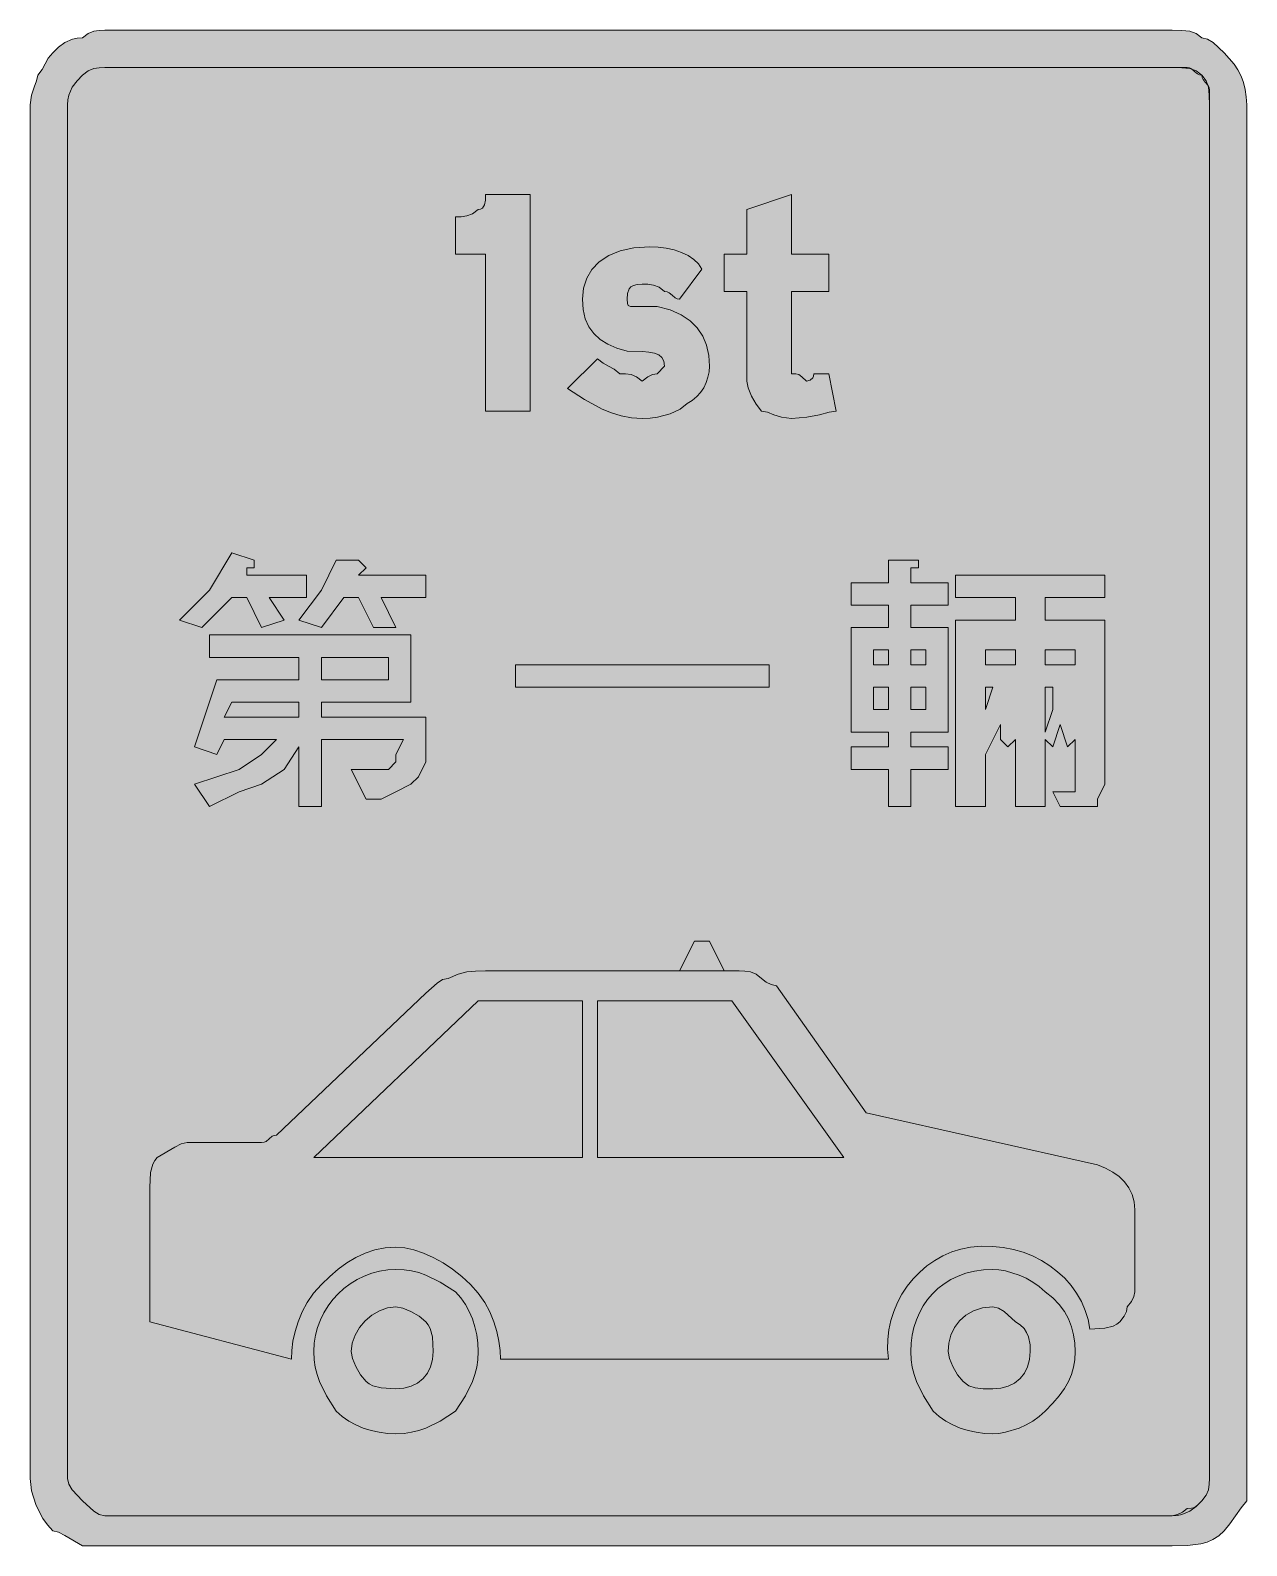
# Model space of a CAD drawing. Header units: metres. Extents: x 184 to 380, y 9 to 252.
import ezdxf

# ---------------------------------------------------------------- set-up
doc = ezdxf.new("R2010")
doc.units = ezdxf.units.M
for name, color, linetype, true_color in [('FILL_BLACK_000000', 7, 'Continuous', 0x000000), ('FILL_CYAN_00FFFF', 7, 'Continuous', 0x00ffff), ('FILL_WHITE_FFFFFF', 7, 'Continuous', 0xffffff)]:
    doc.layers.add(name, color=color, linetype=linetype, true_color=true_color)

msp = doc.modelspace()

# ---------------------------------------------------------------- hatches: boundary and pattern name
at = {"layer": 'FILL_BLACK_000000', "true_color": 0x000000}
h = msp.add_hatch(color=7, dxfattribs=at)
h.dxf.hatch_style = 1
h.paths.add_polyline_path([(370.8, 252.09), (371.83, 251.73), (372.75, 251.04), (373.65, 250.83), (374.55, 250.29), (376.35, 248.64), (377.93, 246.82), (378.54, 245.88), (379.05, 244.89), (379.44, 243.85), (379.72, 242.73), (379.89, 241.54), (379.95, 240.24), (379.95, 19.44), (379.95, 15.84), (379.05, 14.75), (378.15, 13.44), (377.25, 12.13), (376.35, 11.04), (375.45, 10.25), (374.53, 9.65), (373.59, 9.23), (372.6, 8.94), (370.44, 8.68), (367.95, 8.64), (196.35, 8.64), (192.75, 8.64), (189.9, 10.29), (188.87, 10.83), (187.95, 11.04), (187.11, 11.99), (186.37, 13.03), (185.76, 14.12), (185.25, 15.24), (184.57, 17.45), (184.41, 18.49), (184.35, 19.44), (184.35, 240.24), (184.54, 241.83), (184.95, 243.09), (185.36, 244.12), (185.55, 245.04), (186.26, 245.94), (186.75, 246.84), (187.24, 247.74), (187.95, 248.64), (188.87, 249.52), (189.9, 250.29), (191.16, 250.83), (191.9, 250.99), (192.75, 251.04), (193.65, 251.73), (194.55, 252.09), (195.45, 252.22), (196.35, 252.24), (367.95, 252.24), (369.54, 252.22), (370.8, 252.09)])
h.paths.add_polyline_path([(194.55, 246.09), (193.65, 245.73), (192.75, 245.04), (191.87, 244.12), (191.1, 243.09), (190.56, 241.83), (190.4, 241.09), (190.35, 240.24), (190.35, 19.44), (190.56, 18.54), (191.1, 17.64), (192.75, 15.84), (194.55, 14.19), (195.45, 13.65), (196.35, 13.44), (367.95, 13.44), (368.83, 13.63), (369.6, 14.04), (370.35, 14.64), (371.06, 14.66), (371.55, 14.79), (372.04, 15.15), (372.75, 15.84), (373.44, 16.74), (373.8, 17.64), (373.93, 18.54), (373.95, 19.44), (373.95, 240.24), (373.93, 241.83), (373.8, 243.09), (373.44, 244.12), (372.75, 245.04), (371.83, 245.73), (370.8, 246.09), (369.54, 246.22), (367.95, 246.24), (196.35, 246.24), (195.45, 246.22), (194.55, 246.09)], flags=16)
h = msp.add_hatch(color=7, dxfattribs=at)
h.dxf.hatch_style = 1
h.paths.add_polyline_path([(264.75, 191.04), (257.55, 191.04), (257.55, 216.24), (252.75, 216.24), (252.75, 222.24), (253.65, 222.26), (254.55, 222.39), (255.45, 222.75), (256.35, 223.44), (256.75, 223.49), (257.04, 223.65), (257.4, 224.19), (257.53, 224.96), (257.55, 225.84), (264.75, 225.84), (264.75, 191.04)])
h = msp.add_hatch(color=7, dxfattribs=at)
h.dxf.hatch_style = 1
h.paths.add_polyline_path([(312.75, 216.24), (312.75, 210.24), (306.75, 210.24), (306.75, 199.44), (306.75, 197.04), (307.46, 197.02), (307.95, 196.89), (308.44, 196.53), (309.15, 195.84), (309.75, 195.99), (310.16, 196.35), (310.3, 196.64), (310.35, 197.04), (312.75, 197.04), (313.95, 191.04), (312.82, 190.85), (311.25, 190.44), (309.22, 190.03), (306.75, 189.84), (305.16, 190.03), (303.9, 190.44), (302.87, 190.85), (301.95, 191.04), (301.07, 192.13), (300.3, 193.44), (299.76, 194.75), (299.55, 195.84), (299.55, 210.24), (295.95, 210.24), (295.95, 216.24), (299.55, 216.24), (299.55, 223.44), (306.75, 225.84), (306.75, 216.24), (312.75, 216.24)])
h = msp.add_hatch(color=7, dxfattribs=at)
h.dxf.hatch_style = 1
h.paths.add_polyline_path([(293.49, 197.34), (293.32, 196.46), (293.04, 195.6), (292.65, 194.79), (292.14, 194.03), (291.52, 193.35), (290.79, 192.74), (289.95, 192.24), (288.83, 191.36), (287.25, 190.59), (285.23, 190.05), (284.04, 189.89), (282.75, 189.84), (281, 189.95), (279.36, 190.25), (277.79, 190.73), (276.3, 191.34), (273.47, 192.88), (270.75, 194.64), (275.55, 199.44), (276.45, 198.73), (277.35, 198.24), (278.25, 197.75), (279.15, 197.04), (280.05, 197.02), (280.95, 196.89), (281.85, 196.53), (282.75, 195.84), (283.63, 196.53), (284.4, 196.89), (285.15, 197.04), (286.35, 198.24), (286.24, 199.03), (285.92, 199.63), (285.4, 200.05), (284.7, 200.34), (283.83, 200.51), (282.81, 200.6), (280.35, 200.64), (278.66, 201.15), (277.2, 201.78), (275.96, 202.56), (274.95, 203.49), (274.16, 204.59), (273.6, 205.87), (273.26, 207.35), (273.15, 209.04), (273.32, 210.78), (273.82, 212.38), (274.67, 213.81), (275.85, 215.04), (277.37, 216.05), (279.22, 216.8), (281.42, 217.28), (283.95, 217.44), (285.3, 217.38), (286.61, 217.21), (287.87, 216.93), (289.05, 216.54), (290.11, 216.03), (291.04, 215.41), (291.79, 214.68), (292.35, 213.84), (288.75, 209.04), (288.35, 209.09), (288.04, 209.23), (287.55, 209.64), (287.06, 210.05), (286.75, 210.19), (286.35, 210.24), (285.45, 210.93), (284.55, 211.29), (283.65, 211.42), (282.75, 211.44), (281.96, 211.39), (281.36, 211.23), (280.94, 211), (280.65, 210.69), (280.39, 209.92), (280.35, 209.04), (280.37, 208.35), (280.5, 207.99), (280.86, 207.86), (281.55, 207.84), (285.15, 207.84), (287.23, 207.28), (288.99, 206.51), (290.44, 205.54), (291.6, 204.39), (292.47, 203.07), (293.08, 201.6), (293.44, 199.98), (293.55, 198.24), (293.49, 197.34)])
h = msp.add_hatch(color=7, dxfattribs=at)
h.dxf.hatch_style = 1
h.paths.add_polyline_path([(220.35, 165.84), (219.15, 165.84), (219.15, 164.64), (228.75, 164.64), (228.75, 161.04), (222.75, 161.04), (225.15, 157.44), (221.55, 156.24), (219.15, 161.04), (216.75, 161.04), (211.95, 156.24), (208.35, 157.44), (213.15, 162.24), (216.75, 168.24), (220.35, 167.04), (220.35, 165.84)])
h = msp.add_hatch(color=7, dxfattribs=at)
h.dxf.hatch_style = 1
h.paths.add_polyline_path([(247.95, 161.04), (240.75, 161.04), (243.15, 156.24), (239.55, 156.24), (237.15, 161.04), (234.75, 161.04), (231.15, 156.24), (227.55, 157.44), (231.15, 162.24), (233.55, 167.04), (237.15, 167.04), (238.35, 165.84), (237.15, 164.64), (247.95, 164.64), (247.95, 161.04)])
h = msp.add_hatch(color=7, dxfattribs=at)
h.dxf.hatch_style = 1
h.paths.add_polyline_path([(325.95, 167.04), (327.15, 167.04), (327.15, 165.84), (325.95, 165.84), (325.95, 163.44), (331.95, 163.44), (331.95, 159.84), (325.95, 159.84), (325.95, 156.24), (331.95, 156.24), (331.95, 139.44), (325.95, 139.44), (325.95, 137.04), (331.95, 137.04), (331.95, 133.44), (325.95, 133.44), (325.95, 127.44), (322.35, 127.44), (322.35, 133.44), (316.35, 133.44), (316.35, 137.04), (322.35, 137.04), (322.35, 139.44), (316.35, 139.44), (316.35, 156.24), (322.35, 156.24), (322.35, 159.84), (316.35, 159.84), (316.35, 163.44), (322.35, 163.44), (322.35, 167.04), (324.75, 167.04), (325.95, 167.04)])
h.paths.add_polyline_path([(328.35, 150.24), (328.35, 152.64), (325.95, 152.64), (325.95, 150.24), (328.35, 150.24)], flags=16)
h.paths.add_polyline_path([(325.95, 143.04), (328.35, 143.04), (328.35, 146.64), (325.95, 146.64), (325.95, 143.04)], flags=16)
h.paths.add_polyline_path([(319.95, 152.64), (319.95, 150.24), (322.35, 150.24), (322.35, 152.64), (319.95, 152.64)], flags=16)
h.paths.add_polyline_path([(322.35, 146.64), (319.95, 146.64), (319.95, 143.04), (322.35, 143.04), (322.35, 146.64)], flags=16)
h = msp.add_hatch(color=7, dxfattribs=at)
h.dxf.hatch_style = 1
h.paths.add_polyline_path([(333.15, 161.04), (333.15, 164.64), (357.15, 164.64), (357.15, 161.04), (347.55, 161.04), (347.55, 157.44), (357.15, 157.44), (357.15, 131.04), (355.95, 128.64), (355.95, 127.44), (354.75, 127.44), (352.35, 127.44), (349.95, 127.44), (348.75, 129.84), (351.15, 129.84), (352.35, 129.84), (352.35, 131.04), (352.35, 132.24), (352.35, 138.24), (351.15, 137.04), (349.95, 140.64), (348.75, 137.04), (347.55, 138.24), (347.55, 127.44), (342.75, 127.44), (342.75, 138.24), (341.55, 137.04), (340.35, 138.24), (340.35, 140.64), (337.95, 135.84), (337.95, 127.44), (333.15, 127.44), (333.15, 157.44), (342.75, 157.44), (342.75, 161.04), (333.15, 161.04)])
h.paths.add_polyline_path([(339.15, 146.64), (337.95, 146.64), (337.95, 143.04), (339.15, 146.64)], flags=16)
h.paths.add_polyline_path([(347.55, 139.44), (348.75, 143.04), (348.75, 146.64), (347.55, 146.64), (347.55, 139.44)], flags=16)
h.paths.add_polyline_path([(347.55, 152.64), (347.55, 150.24), (352.35, 150.24), (352.35, 152.64), (347.55, 152.64)], flags=16)
h.paths.add_polyline_path([(342.75, 152.64), (337.95, 152.64), (337.95, 150.24), (342.75, 150.24), (342.75, 152.64)], flags=16)
h = msp.add_hatch(color=7, dxfattribs=at)
h.dxf.hatch_style = 1
h.paths.add_polyline_path([(231.15, 144.24), (231.15, 141.84), (247.95, 141.84), (247.95, 134.64), (246.75, 132.24), (245.55, 131.04), (243.15, 129.84), (240.75, 128.64), (238.35, 128.64), (235.95, 133.44), (239.55, 133.44), (241.95, 133.44), (243.15, 134.64), (243.15, 135.84), (244.35, 138.24), (231.15, 138.24), (231.15, 127.44), (227.55, 127.44), (227.55, 137.04), (225.15, 133.44), (221.55, 131.04), (217.95, 129.84), (213.15, 127.44), (210.75, 131.04), (214.35, 132.24), (217.95, 133.44), (221.55, 135.84), (223.95, 138.24), (215.55, 138.24), (214.35, 135.84), (210.75, 137.04), (214.35, 147.84), (227.55, 147.84), (227.55, 151.44), (213.15, 151.44), (213.15, 155.04), (245.55, 155.04), (245.55, 144.24), (231.15, 144.24)])
h.paths.add_polyline_path([(216.75, 144.24), (215.55, 141.84), (227.55, 141.84), (227.55, 144.24), (216.75, 144.24)], flags=16)
h.paths.add_polyline_path([(241.95, 151.44), (231.15, 151.44), (231.15, 147.84), (241.95, 147.84), (241.95, 151.44)], flags=16)
h = msp.add_hatch(color=7, dxfattribs=at)
h.dxf.hatch_style = 1
h.paths.add_polyline_path([(303.15, 150.24), (303.15, 146.64), (262.35, 146.64), (262.35, 150.24), (303.15, 150.24)])
h = msp.add_hatch(color=7, dxfattribs=at)
h.dxf.hatch_style = 1
h.paths.add_polyline_path([(295.95, 101.04), (288.75, 101.04), (291.15, 105.84), (293.55, 105.84), (295.95, 101.04)])
h = msp.add_hatch(color=7, dxfattribs=at)
h.dxf.hatch_style = 1
h.paths.add_polyline_path([(230.22, 42.47), (230.55, 43.73), (231, 44.94), (231.56, 46.09), (232.23, 47.18), (232.99, 48.2), (233.85, 49.14), (234.79, 50), (235.81, 50.76), (236.9, 51.43), (238.05, 51.99), (239.26, 52.44), (240.52, 52.77), (241.82, 52.97), (243.15, 53.04), (244.45, 52.98), (245.66, 52.81), (246.82, 52.53), (247.95, 52.14), (250.24, 51.01), (252.75, 49.44), (253.59, 48.49), (254.33, 47.43), (254.94, 46.3), (255.45, 45.09), (255.84, 43.83), (256.13, 42.52), (256.29, 41.19), (256.35, 39.84), (256.29, 38.54), (256.13, 37.33), (255.84, 36.17), (255.45, 35.04), (254.33, 32.75), (252.75, 30.24), (250.24, 28.67), (247.95, 27.54), (246.82, 27.15), (245.66, 26.87), (244.45, 26.7), (243.15, 26.64), (241.8, 26.7), (240.47, 26.87), (239.16, 27.15), (237.9, 27.54), (236.69, 28.05), (235.56, 28.67), (234.5, 29.4), (233.55, 30.24), (231.97, 32.75), (230.85, 35.04), (230.46, 36.17), (230.17, 37.33), (230.01, 38.54), (229.95, 39.84), (230.02, 41.17), (230.22, 42.47)])
h.paths.add_polyline_path([(236.7, 37.44), (237.47, 36.13), (238.35, 35.04), (238.85, 34.64), (239.44, 34.35), (240.75, 33.99), (243.15, 33.84), (244.44, 33.95), (245.61, 34.27), (246.63, 34.79), (247.5, 35.49), (248.2, 36.36), (248.72, 37.38), (249.04, 38.55), (249.15, 39.84), (249, 42.24), (248.64, 43.55), (248.35, 44.14), (247.95, 44.64), (246.86, 45.52), (245.55, 46.29), (244.24, 46.83), (243.15, 47.04), (241.81, 46.88), (240.51, 46.42), (239.29, 45.71), (238.2, 44.79), (237.28, 43.7), (236.57, 42.48), (236.11, 41.18), (235.95, 39.84), (236.16, 38.75), (236.7, 37.44)], flags=16)
h = msp.add_hatch(color=7, dxfattribs=at)
h.dxf.hatch_style = 1
h.paths.add_polyline_path([(326.17, 42.47), (326.45, 43.73), (326.83, 44.94), (327.32, 46.09), (327.91, 47.18), (328.61, 48.2), (329.4, 49.14), (330.29, 50), (331.28, 50.76), (332.37, 51.43), (333.54, 51.99), (334.81, 52.44), (336.17, 52.77), (337.62, 52.97), (339.15, 53.04), (340.1, 52.98), (341.14, 52.81), (343.35, 52.14), (344.47, 51.63), (345.56, 51.01), (346.6, 50.28), (347.55, 49.44), (348.79, 48.49), (349.82, 47.43), (350.65, 46.3), (351.3, 45.09), (351.78, 43.83), (352.11, 42.52), (352.29, 41.19), (352.35, 39.84), (352.29, 38.54), (352.11, 37.33), (351.78, 36.17), (351.3, 35.04), (350.65, 33.91), (349.82, 32.75), (348.79, 31.54), (347.55, 30.24), (346.6, 29.4), (345.56, 28.67), (344.47, 28.05), (343.35, 27.54), (341.14, 26.87), (340.1, 26.7), (339.15, 26.64), (337.8, 26.7), (336.47, 26.87), (335.16, 27.15), (333.9, 27.54), (332.69, 28.05), (331.56, 28.67), (330.5, 29.4), (329.55, 30.24), (327.97, 32.75), (326.85, 35.04), (326.46, 36.17), (326.17, 37.33), (326.01, 38.54), (325.95, 39.84), (326.01, 41.17), (326.17, 42.47)])
h.paths.add_polyline_path([(332.7, 37.44), (333.47, 36.13), (334.35, 35.04), (335.27, 34.35), (336.3, 33.99), (337.56, 33.86), (339.15, 33.84), (340.44, 33.95), (341.61, 34.27), (342.63, 34.79), (343.5, 35.49), (344.2, 36.36), (344.72, 37.38), (345.04, 38.55), (345.15, 39.84), (345.11, 40.93), (344.85, 42.24), (344.56, 42.91), (344.14, 43.55), (343.54, 44.14), (342.75, 44.64), (340.95, 46.29), (340.05, 46.83), (339.15, 47.04), (337.46, 46.88), (336, 46.42), (334.76, 45.71), (333.75, 44.79), (332.96, 43.7), (332.4, 42.48), (332.06, 41.18), (331.95, 39.84), (332.16, 38.75), (332.7, 37.44)], flags=16)
at = {"layer": 'FILL_CYAN_00FFFF', "true_color": 0x00ffff}
h = msp.add_hatch(color=7, dxfattribs=at)
h.dxf.hatch_style = 1
h.paths.add_polyline_path([(259.38, 43.07), (258.9, 44.64), (258.25, 46.21), (257.42, 47.75), (256.39, 49.24), (255.15, 50.64), (253.75, 51.93), (252.26, 53.1), (250.72, 54.12), (249.15, 54.99), (247.58, 55.69), (246.04, 56.21), (244.55, 56.53), (243.15, 56.64), (241.4, 56.53), (239.76, 56.21), (238.19, 55.69), (236.7, 54.99), (235.26, 54.12), (233.87, 53.1), (232.5, 51.93), (231.15, 50.64), (229.91, 49.24), (228.88, 47.75), (228.05, 46.21), (227.4, 44.64), (226.92, 43.07), (226.59, 41.53), (226.41, 40.04), (226.35, 38.64), (203.55, 44.64), (203.55, 66.24), (203.7, 68.64), (204.06, 69.95), (204.35, 70.54), (204.75, 71.04), (207.6, 72.69), (208.63, 73.23), (209.55, 73.44), (219.15, 73.44), (221.55, 73.44), (221.95, 73.49), (222.26, 73.63), (222.75, 74.04), (223.24, 74.45), (223.55, 74.59), (223.95, 74.64), (247.95, 97.44), (249.75, 99.09), (250.65, 99.63), (251.55, 99.84), (253.16, 100.53), (254.55, 100.89), (255.94, 101.02), (257.55, 101.04), (298.35, 101.04), (299.25, 101.02), (300.15, 100.89), (301.05, 100.53), (301.95, 99.84), (302.7, 99.24), (303.47, 98.83), (304.35, 98.64), (318.75, 78.24), (355.95, 69.84), (357.24, 69.33), (358.41, 68.71), (359.43, 67.98), (360.3, 67.14), (361, 66.18), (361.52, 65.11), (361.84, 63.93), (361.95, 62.64), (361.95, 49.44), (361.8, 48.69), (361.44, 47.92), (360.75, 47.04), (360.6, 46.29), (360.24, 45.52), (359.55, 44.64), (359.05, 44.24), (358.46, 43.95), (357.15, 43.59), (354.75, 43.44), (354.44, 44.99), (353.97, 46.47), (353.36, 47.88), (352.59, 49.21), (351.7, 50.47), (350.68, 51.62), (349.54, 52.68), (348.3, 53.64), (346.96, 54.48), (345.53, 55.21), (344.02, 55.8), (342.43, 56.27), (340.78, 56.59), (339.08, 56.76), (337.33, 56.78), (335.55, 56.64), (334, 56.33), (332.52, 55.87), (331.11, 55.25), (329.78, 54.5), (328.52, 53.63), (327.37, 52.63), (326.31, 51.53), (325.35, 50.34), (324.51, 49.06), (323.78, 47.71), (323.19, 46.3), (322.73, 44.83), (322.4, 43.32), (322.23, 41.78), (322.21, 40.21), (322.35, 38.64), (259.95, 38.64), (259.89, 40.04), (259.71, 41.53), (259.38, 43.07)])
h.paths.add_polyline_path([(256.35, 96.24), (229.95, 71.04), (273.15, 71.04), (273.15, 96.24), (256.35, 96.24)], flags=16)
h.paths.add_polyline_path([(275.55, 96.24), (275.55, 71.04), (315.15, 71.04), (297.15, 96.24), (275.55, 96.24)], flags=16)
at = {"layer": 'FILL_WHITE_FFFFFF', "true_color": 0xffffff}
h = msp.add_hatch(color=7, dxfattribs=at)
h.dxf.hatch_style = 1
h.paths.add_polyline_path([(367.95, 246.24), (370.35, 246.24), (370.75, 246.19), (371.06, 246.05), (371.55, 245.64), (372.04, 245.23), (372.35, 245.09), (372.75, 245.04), (372.8, 244.64), (372.94, 244.33), (373.35, 243.84), (373.76, 243.35), (373.9, 243.04), (373.95, 242.64), (373.95, 240.24), (373.95, 19.44), (373.93, 18.54), (373.8, 17.64), (373.44, 16.74), (372.75, 15.84), (371.83, 14.96), (370.8, 14.19), (369.54, 13.65), (368.8, 13.49), (367.95, 13.44), (196.35, 13.44), (195.45, 13.65), (194.55, 14.19), (192.75, 15.84), (191.1, 17.64), (190.56, 18.54), (190.35, 19.44), (190.35, 240.24), (190.4, 241.09), (190.56, 241.83), (191.1, 243.09), (191.87, 244.12), (192.75, 245.04), (193.65, 245.73), (194.55, 246.09), (195.45, 246.22), (196.35, 246.24), (367.95, 246.24)])

# ---------------------------------------------------------------- linework, layer by layer
at = {"layer": 'FILL_BLACK_000000', "lineweight": 0, "true_color": 0x000000}
for points in [[(370.8, 252.09), (371.83, 251.73), (372.75, 251.04), (373.65, 250.83), (374.55, 250.29), (376.35, 248.64), (377.93, 246.82), (378.54, 245.88), (379.05, 244.89), (379.44, 243.85), (379.72, 242.73), (379.89, 241.54), (379.95, 240.24), (379.95, 19.44), (379.95, 15.84), (379.05, 14.75), (378.15, 13.44), (377.25, 12.13), (376.35, 11.04), (375.45, 10.25), (374.53, 9.65), (373.59, 9.23), (372.6, 8.94), (370.44, 8.68), (367.95, 8.64), (196.35, 8.64), (192.75, 8.64), (189.9, 10.29), (188.87, 10.83), (187.95, 11.04), (187.11, 11.99), (186.37, 13.03), (185.76, 14.12), (185.25, 15.24), (184.57, 17.45), (184.41, 18.49), (184.35, 19.44), (184.35, 240.24), (184.54, 241.83), (184.95, 243.09), (185.36, 244.12), (185.55, 245.04), (186.26, 245.94), (186.75, 246.84), (187.24, 247.74), (187.95, 248.64), (188.87, 249.52), (189.9, 250.29), (191.16, 250.83), (191.9, 250.99), (192.75, 251.04), (193.65, 251.73), (194.55, 252.09), (195.45, 252.22), (196.35, 252.24), (367.95, 252.24), (369.54, 252.22)], [(194.55, 246.09), (193.65, 245.73), (192.75, 245.04), (191.87, 244.12), (191.1, 243.09), (190.56, 241.83), (190.4, 241.09), (190.35, 240.24), (190.35, 19.44), (190.56, 18.54), (191.1, 17.64), (192.75, 15.84), (194.55, 14.19), (195.45, 13.65), (196.35, 13.44), (367.95, 13.44), (368.83, 13.63), (369.6, 14.04), (370.35, 14.64), (371.06, 14.66), (371.55, 14.79), (372.04, 15.15), (372.75, 15.84), (373.44, 16.74), (373.8, 17.64), (373.93, 18.54), (373.95, 19.44), (373.95, 240.24), (373.93, 241.83), (373.8, 243.09), (373.44, 244.12), (372.75, 245.04), (371.83, 245.73), (370.8, 246.09), (369.54, 246.22), (367.95, 246.24), (196.35, 246.24), (195.45, 246.22)], [(264.75, 191.04), (257.55, 191.04), (257.55, 216.24), (252.75, 216.24), (252.75, 222.24), (253.65, 222.26), (254.55, 222.39), (255.45, 222.75), (256.35, 223.44), (256.75, 223.49), (257.04, 223.65), (257.4, 224.19), (257.53, 224.96), (257.55, 225.84), (264.75, 225.84)], [(312.75, 216.24), (312.75, 210.24), (306.75, 210.24), (306.75, 199.44), (306.75, 197.04), (307.46, 197.02), (307.95, 196.89), (308.44, 196.53), (309.15, 195.84), (309.75, 195.99), (310.16, 196.35), (310.3, 196.64), (310.35, 197.04), (312.75, 197.04), (313.95, 191.04), (312.82, 190.85), (311.25, 190.44), (309.22, 190.03), (306.75, 189.84), (305.16, 190.03), (303.9, 190.44), (302.87, 190.85), (301.95, 191.04), (301.07, 192.13), (300.3, 193.44), (299.76, 194.75), (299.55, 195.84), (299.55, 210.24), (295.95, 210.24), (295.95, 216.24), (299.55, 216.24), (299.55, 223.44), (306.75, 225.84), (306.75, 216.24)], [(293.49, 197.34), (293.32, 196.46), (293.04, 195.6), (292.65, 194.79), (292.14, 194.03), (291.52, 193.35), (290.79, 192.74), (289.95, 192.24), (288.83, 191.36), (287.25, 190.59), (285.23, 190.05), (284.04, 189.89), (282.75, 189.84), (281, 189.95), (279.36, 190.25), (277.79, 190.73), (276.3, 191.34), (273.47, 192.88), (270.75, 194.64), (275.55, 199.44), (276.45, 198.73), (277.35, 198.24), (278.25, 197.75), (279.15, 197.04), (280.05, 197.02), (280.95, 196.89), (281.85, 196.53), (282.75, 195.84), (283.63, 196.53), (284.4, 196.89), (285.15, 197.04), (286.35, 198.24), (286.24, 199.03), (285.92, 199.63), (285.4, 200.05), (284.7, 200.34), (283.83, 200.51), (282.81, 200.6), (280.35, 200.64), (278.66, 201.15), (277.2, 201.78), (275.96, 202.56), (274.95, 203.49), (274.16, 204.59), (273.6, 205.87), (273.26, 207.35), (273.15, 209.04), (273.32, 210.78), (273.82, 212.38), (274.67, 213.81), (275.85, 215.04), (277.37, 216.05), (279.22, 216.8), (281.42, 217.28), (283.95, 217.44), (285.3, 217.38), (286.61, 217.21), (287.87, 216.93), (289.05, 216.54), (290.11, 216.03), (291.04, 215.41), (291.79, 214.68), (292.35, 213.84), (288.75, 209.04), (288.35, 209.09), (288.04, 209.23), (287.55, 209.64), (287.06, 210.05), (286.75, 210.19), (286.35, 210.24), (285.45, 210.93), (284.55, 211.29), (283.65, 211.42), (282.75, 211.44), (281.96, 211.39), (281.36, 211.23), (280.94, 211), (280.65, 210.69), (280.39, 209.92), (280.35, 209.04), (280.37, 208.35), (280.5, 207.99), (280.86, 207.86), (281.55, 207.84), (285.15, 207.84), (287.23, 207.28), (288.99, 206.51), (290.44, 205.54), (291.6, 204.39), (292.47, 203.07), (293.08, 201.6), (293.44, 199.98), (293.55, 198.24)], [(220.35, 165.84), (219.15, 165.84), (219.15, 164.64), (228.75, 164.64), (228.75, 161.04), (222.75, 161.04), (225.15, 157.44), (221.55, 156.24), (219.15, 161.04), (216.75, 161.04), (211.95, 156.24), (208.35, 157.44), (213.15, 162.24), (216.75, 168.24), (220.35, 167.04)], [(247.95, 161.04), (240.75, 161.04), (243.15, 156.24), (239.55, 156.24), (237.15, 161.04), (234.75, 161.04), (231.15, 156.24), (227.55, 157.44), (231.15, 162.24), (233.55, 167.04), (237.15, 167.04), (238.35, 165.84), (237.15, 164.64), (247.95, 164.64)], [(325.95, 167.04), (327.15, 167.04), (327.15, 165.84), (325.95, 165.84), (325.95, 163.44), (331.95, 163.44), (331.95, 159.84), (325.95, 159.84), (325.95, 156.24), (331.95, 156.24), (331.95, 139.44), (325.95, 139.44), (325.95, 137.04), (331.95, 137.04), (331.95, 133.44), (325.95, 133.44), (325.95, 127.44), (322.35, 127.44), (322.35, 133.44), (316.35, 133.44), (316.35, 137.04), (322.35, 137.04), (322.35, 139.44), (316.35, 139.44), (316.35, 156.24), (322.35, 156.24), (322.35, 159.84), (316.35, 159.84), (316.35, 163.44), (322.35, 163.44), (322.35, 167.04), (324.75, 167.04)], [(333.15, 161.04), (333.15, 164.64), (357.15, 164.64), (357.15, 161.04), (347.55, 161.04), (347.55, 157.44), (357.15, 157.44), (357.15, 131.04), (355.95, 128.64), (355.95, 127.44), (354.75, 127.44), (352.35, 127.44), (349.95, 127.44), (348.75, 129.84), (351.15, 129.84), (352.35, 129.84), (352.35, 131.04), (352.35, 132.24), (352.35, 138.24), (351.15, 137.04), (349.95, 140.64), (348.75, 137.04), (347.55, 138.24), (347.55, 127.44), (342.75, 127.44), (342.75, 138.24), (341.55, 137.04), (340.35, 138.24), (340.35, 140.64), (337.95, 135.84), (337.95, 127.44), (333.15, 127.44), (333.15, 157.44), (342.75, 157.44), (342.75, 161.04)], [(231.15, 144.24), (231.15, 141.84), (247.95, 141.84), (247.95, 134.64), (246.75, 132.24), (245.55, 131.04), (243.15, 129.84), (240.75, 128.64), (238.35, 128.64), (235.95, 133.44), (239.55, 133.44), (241.95, 133.44), (243.15, 134.64), (243.15, 135.84), (244.35, 138.24), (231.15, 138.24), (231.15, 127.44), (227.55, 127.44), (227.55, 137.04), (225.15, 133.44), (221.55, 131.04), (217.95, 129.84), (213.15, 127.44), (210.75, 131.04), (214.35, 132.24), (217.95, 133.44), (221.55, 135.84), (223.95, 138.24), (215.55, 138.24), (214.35, 135.84), (210.75, 137.04), (214.35, 147.84), (227.55, 147.84), (227.55, 151.44), (213.15, 151.44), (213.15, 155.04), (245.55, 155.04), (245.55, 144.24)], [(241.95, 151.44), (231.15, 151.44), (231.15, 147.84), (241.95, 147.84)], [(319.95, 152.64), (319.95, 150.24), (322.35, 150.24), (322.35, 152.64)], [(328.35, 150.24), (328.35, 152.64), (325.95, 152.64), (325.95, 150.24)], [(342.75, 152.64), (337.95, 152.64), (337.95, 150.24), (342.75, 150.24)], [(347.55, 152.64), (347.55, 150.24), (352.35, 150.24), (352.35, 152.64)], [(303.15, 150.24), (303.15, 146.64), (262.35, 146.64), (262.35, 150.24)], [(322.35, 146.64), (319.95, 146.64), (319.95, 143.04), (322.35, 143.04)], [(325.95, 143.04), (328.35, 143.04), (328.35, 146.64), (325.95, 146.64)], [(339.15, 146.64), (337.95, 146.64), (337.95, 143.04)], [(347.55, 139.44), (348.75, 143.04), (348.75, 146.64), (347.55, 146.64)], [(216.75, 144.24), (215.55, 141.84), (227.55, 141.84), (227.55, 144.24)], [(295.95, 101.04), (288.75, 101.04), (291.15, 105.84), (293.55, 105.84)], [(230.22, 42.47), (230.55, 43.73), (231, 44.94), (231.56, 46.09), (232.23, 47.18), (232.99, 48.2), (233.85, 49.14), (234.79, 50), (235.81, 50.76), (236.9, 51.43), (238.05, 51.99), (239.26, 52.44), (240.52, 52.77), (241.82, 52.97), (243.15, 53.04), (244.45, 52.98), (245.66, 52.81), (246.82, 52.53), (247.95, 52.14), (250.24, 51.01), (252.75, 49.44), (253.59, 48.49), (254.33, 47.43), (254.94, 46.3), (255.45, 45.09), (255.84, 43.83), (256.13, 42.52), (256.29, 41.19), (256.35, 39.84), (256.29, 38.54), (256.13, 37.33), (255.84, 36.17), (255.45, 35.04), (254.33, 32.75), (252.75, 30.24), (250.24, 28.67), (247.95, 27.54), (246.82, 27.15), (245.66, 26.87), (244.45, 26.7), (243.15, 26.64), (241.8, 26.7), (240.47, 26.87), (239.16, 27.15), (237.9, 27.54), (236.69, 28.05), (235.56, 28.67), (234.5, 29.4), (233.55, 30.24), (231.97, 32.75), (230.85, 35.04), (230.46, 36.17), (230.17, 37.33), (230.01, 38.54), (229.95, 39.84), (230.02, 41.17)], [(326.17, 42.47), (326.45, 43.73), (326.83, 44.94), (327.32, 46.09), (327.91, 47.18), (328.61, 48.2), (329.4, 49.14), (330.29, 50), (331.28, 50.76), (332.37, 51.43), (333.54, 51.99), (334.81, 52.44), (336.17, 52.77), (337.62, 52.97), (339.15, 53.04), (340.1, 52.98), (341.14, 52.81), (343.35, 52.14), (344.47, 51.63), (345.56, 51.01), (346.6, 50.28), (347.55, 49.44), (348.79, 48.49), (349.82, 47.43), (350.65, 46.3), (351.3, 45.09), (351.78, 43.83), (352.11, 42.52), (352.29, 41.19), (352.35, 39.84), (352.29, 38.54), (352.11, 37.33), (351.78, 36.17), (351.3, 35.04), (350.65, 33.91), (349.82, 32.75), (348.79, 31.54), (347.55, 30.24), (346.6, 29.4), (345.56, 28.67), (344.47, 28.05), (343.35, 27.54), (341.14, 26.87), (340.1, 26.7), (339.15, 26.64), (337.8, 26.7), (336.47, 26.87), (335.16, 27.15), (333.9, 27.54), (332.69, 28.05), (331.56, 28.67), (330.5, 29.4), (329.55, 30.24), (327.97, 32.75), (326.85, 35.04), (326.46, 36.17), (326.17, 37.33), (326.01, 38.54), (325.95, 39.84), (326.01, 41.17)], [(236.7, 37.44), (237.47, 36.13), (238.35, 35.04), (238.85, 34.64), (239.44, 34.35), (240.75, 33.99), (243.15, 33.84), (244.44, 33.95), (245.61, 34.27), (246.63, 34.79), (247.5, 35.49), (248.2, 36.36), (248.72, 37.38), (249.04, 38.55), (249.15, 39.84), (249, 42.24), (248.64, 43.55), (248.35, 44.14), (247.95, 44.64), (246.86, 45.52), (245.55, 46.29), (244.24, 46.83), (243.15, 47.04), (241.81, 46.88), (240.51, 46.42), (239.29, 45.71), (238.2, 44.79), (237.28, 43.7), (236.57, 42.48), (236.11, 41.18), (235.95, 39.84), (236.16, 38.75)], [(332.7, 37.44), (333.47, 36.13), (334.35, 35.04), (335.27, 34.35), (336.3, 33.99), (337.56, 33.86), (339.15, 33.84), (340.44, 33.95), (341.61, 34.27), (342.63, 34.79), (343.5, 35.49), (344.2, 36.36), (344.72, 37.38), (345.04, 38.55), (345.15, 39.84), (345.11, 40.93), (344.85, 42.24), (344.56, 42.91), (344.14, 43.55), (343.54, 44.14), (342.75, 44.64), (340.95, 46.29), (340.05, 46.83), (339.15, 47.04), (337.46, 46.88), (336, 46.42), (334.76, 45.71), (333.75, 44.79), (332.96, 43.7), (332.4, 42.48), (332.06, 41.18), (331.95, 39.84), (332.16, 38.75)]]:
    msp.add_lwpolyline(points, close=True, dxfattribs=at)
at = {"layer": 'FILL_CYAN_00FFFF', "lineweight": 0, "true_color": 0x00ffff}
for points in [[(259.38, 43.07), (258.9, 44.64), (258.25, 46.21), (257.42, 47.75), (256.39, 49.24), (255.15, 50.64), (253.75, 51.93), (252.26, 53.1), (250.72, 54.12), (249.15, 54.99), (247.58, 55.69), (246.04, 56.21), (244.55, 56.53), (243.15, 56.64), (241.4, 56.53), (239.76, 56.21), (238.19, 55.69), (236.7, 54.99), (235.26, 54.12), (233.87, 53.1), (232.5, 51.93), (231.15, 50.64), (229.91, 49.24), (228.88, 47.75), (228.05, 46.21), (227.4, 44.64), (226.92, 43.07), (226.59, 41.53), (226.41, 40.04), (226.35, 38.64), (203.55, 44.64), (203.55, 66.24), (203.7, 68.64), (204.06, 69.95), (204.35, 70.54), (204.75, 71.04), (207.6, 72.69), (208.63, 73.23), (209.55, 73.44), (219.15, 73.44), (221.55, 73.44), (221.95, 73.49), (222.26, 73.63), (222.75, 74.04), (223.24, 74.45), (223.55, 74.59), (223.95, 74.64), (247.95, 97.44), (249.75, 99.09), (250.65, 99.63), (251.55, 99.84), (253.16, 100.53), (254.55, 100.89), (255.94, 101.02), (257.55, 101.04), (298.35, 101.04), (299.25, 101.02), (300.15, 100.89), (301.05, 100.53), (301.95, 99.84), (302.7, 99.24), (303.47, 98.83), (304.35, 98.64), (318.75, 78.24), (355.95, 69.84), (357.24, 69.33), (358.41, 68.71), (359.43, 67.98), (360.3, 67.14), (361, 66.18), (361.52, 65.11), (361.84, 63.93), (361.95, 62.64), (361.95, 49.44), (361.8, 48.69), (361.44, 47.92), (360.75, 47.04), (360.6, 46.29), (360.24, 45.52), (359.55, 44.64), (359.05, 44.24), (358.46, 43.95), (357.15, 43.59), (354.75, 43.44), (354.44, 44.99), (353.97, 46.47), (353.36, 47.88), (352.59, 49.21), (351.7, 50.47), (350.68, 51.62), (349.54, 52.68), (348.3, 53.64), (346.96, 54.48), (345.53, 55.21), (344.02, 55.8), (342.43, 56.27), (340.78, 56.59), (339.08, 56.76), (337.33, 56.78), (335.55, 56.64), (334, 56.33), (332.52, 55.87), (331.11, 55.25), (329.78, 54.5), (328.52, 53.63), (327.37, 52.63), (326.31, 51.53), (325.35, 50.34), (324.51, 49.06), (323.78, 47.71), (323.19, 46.3), (322.73, 44.83), (322.4, 43.32), (322.23, 41.78), (322.21, 40.21), (322.35, 38.64), (259.95, 38.64), (259.89, 40.04), (259.71, 41.53)], [(256.35, 96.24), (229.95, 71.04), (273.15, 71.04), (273.15, 96.24)], [(275.55, 96.24), (275.55, 71.04), (315.15, 71.04), (297.15, 96.24)]]:
    msp.add_lwpolyline(points, close=True, dxfattribs=at)
at = {"layer": 'FILL_WHITE_FFFFFF', "lineweight": 0, "true_color": 0xffffff}
msp.add_lwpolyline([(367.95, 246.24), (370.35, 246.24), (370.75, 246.19), (371.06, 246.05), (371.55, 245.64), (372.04, 245.23), (372.35, 245.09), (372.75, 245.04), (372.8, 244.64), (372.94, 244.33), (373.35, 243.84), (373.76, 243.35), (373.9, 243.04), (373.95, 242.64), (373.95, 240.24), (373.95, 19.44), (373.93, 18.54), (373.8, 17.64), (373.44, 16.74), (372.75, 15.84), (371.83, 14.96), (370.8, 14.19), (369.54, 13.65), (368.8, 13.49), (367.95, 13.44), (196.35, 13.44), (195.45, 13.65), (194.55, 14.19), (192.75, 15.84), (191.1, 17.64), (190.56, 18.54), (190.35, 19.44), (190.35, 240.24), (190.4, 241.09), (190.56, 241.83), (191.1, 243.09), (191.87, 244.12), (192.75, 245.04), (193.65, 245.73), (194.55, 246.09), (195.45, 246.22), (196.35, 246.24)], close=True, dxfattribs=at)

doc.saveas('drawing.dxf')
